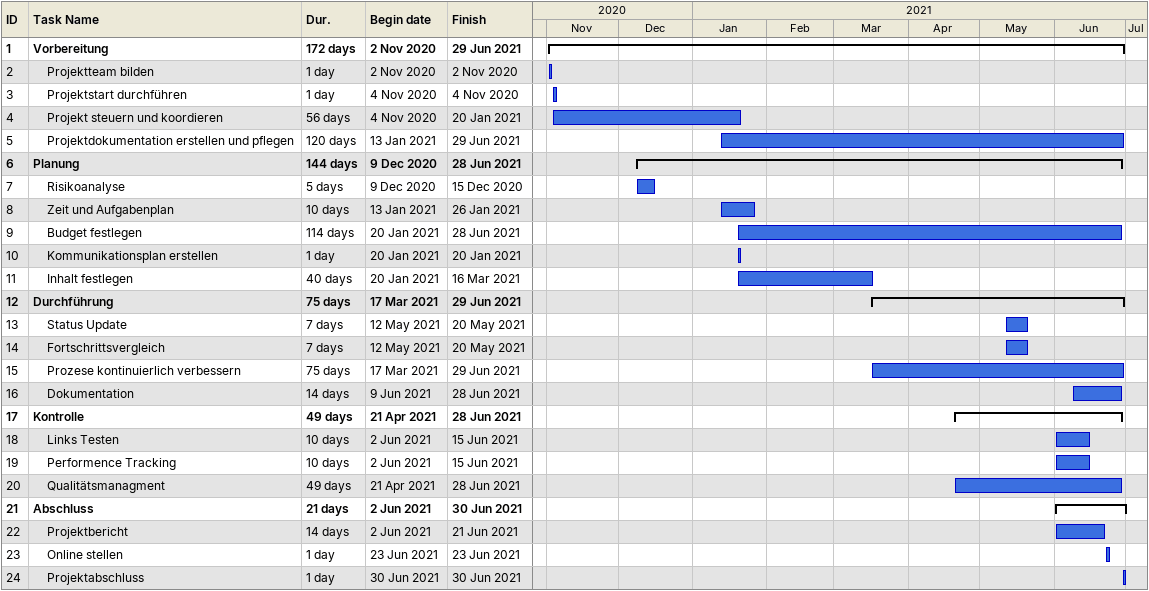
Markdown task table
| ID | Level | Task | Duration | Start | Finish |
|---|---|---|---|---|---|
| 1 | 1 | **Vorbereitung** | 172d | 2020-11-02 | 2021-06-29 |
| 2 | 2 | Projektteam bilden | 1d | 2020-11-02 | 2020-11-02 |
| 3 | 2 | Projektstart durchführen | 1d | 2020-11-04 | 2020-11-04 |
| 4 | 2 | Projekt steuern und koordieren | 56d | 2020-11-04 | 2021-01-20 |
| 5 | 2 | Projektdokumentation erstellen und pflegen | 120d | 2021-01-13 | 2021-06-29 |
| 6 | 1 | **Planung** | 144d | 2020-12-09 | 2021-06-28 |
| 7 | 2 | Risikoanalyse | 5d | 2020-12-09 | 2020-12-15 |
| 8 | 2 | Zeit und Aufgabenplan | 10d | 2021-01-13 | 2021-01-26 |
| 9 | 2 | Budget festlegen | 114d | 2021-01-20 | 2021-06-28 |
| 10 | 2 | Kommunikationsplan erstellen | 1d | 2021-01-20 | 2021-01-20 |
| 11 | 2 | Inhalt festlegen | 40d | 2021-01-20 | 2021-03-16 |
| 12 | 1 | **Durchführung** | 75d | 2021-03-17 | 2021-06-29 |
| 13 | 2 | Status Update | 7d | 2021-05-12 | 2021-05-20 |
| 14 | 2 | Fortschrittsvergleich | 7d | 2021-05-12 | 2021-05-20 |
| 15 | 2 | Prozese kontinuierlich verbessern | 75d | 2021-03-17 | 2021-06-29 |
| 16 | 2 | Dokumentation | 14d | 2021-06-09 | 2021-06-28 |
| 17 | 1 | **Kontrolle** | 49d | 2021-04-21 | 2021-06-28 |
| 18 | 2 | Links Testen | 10d | 2021-06-02 | 2021-06-15 |
| 19 | 2 | Performence Tracking | 10d | 2021-06-02 | 2021-06-15 |
| 20 | 2 | Qualitätsmanagment | 49d | 2021-04-21 | 2021-06-28 |
| 21 | 1 | **Abschluss** | 21d | 2021-06-02 | 2021-06-30 |
| 22 | 2 | Projektbericht | 14d | 2021-06-02 | 2021-06-21 |
| 23 | 2 | Online stellen | 1d | 2021-06-23 | 2021-06-23 |
| 24 | 2 | Projektabschluss | 1d | 2021-06-30 | 2021-06-30 |
